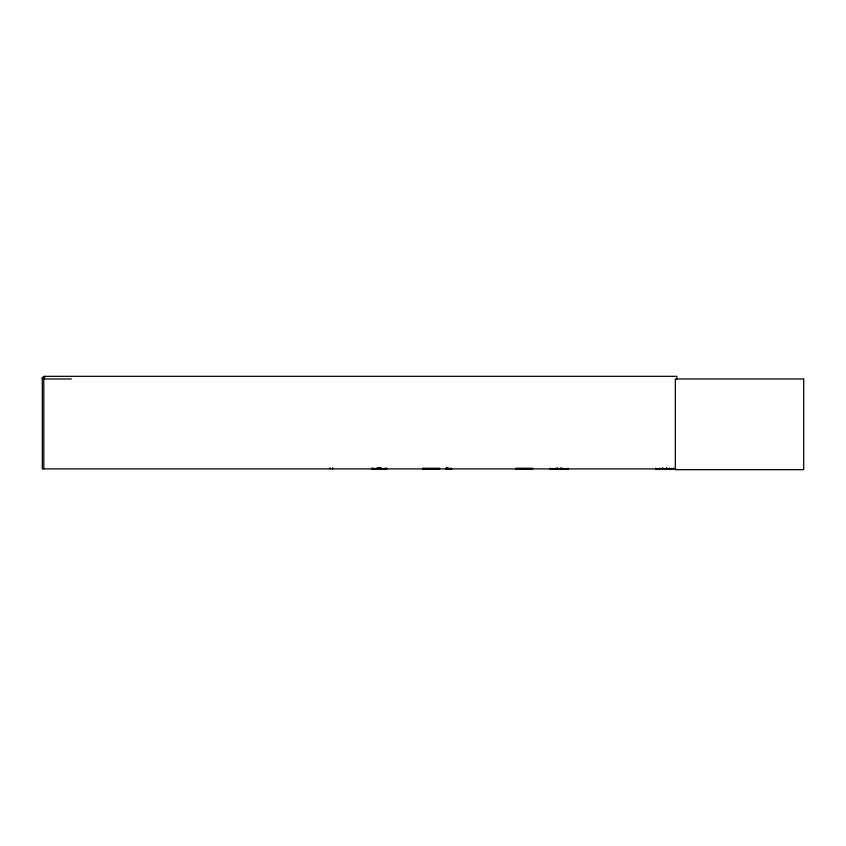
<?xml version="1.0" encoding="UTF-8"?>
<svg xmlns="http://www.w3.org/2000/svg" width="846" height="846" viewBox="0 0 846 846"><rect width="100%" height="100%" fill="white"/><g stroke="black" fill="none" stroke-linecap="round" stroke-linejoin="round"><path stroke-width="1.27" d="M372.399 468.885L372.409 468.166M385.279 468.885L385.29 468.166M386.009 468.885L386.019 468.166M372.388 468.568L385.988 468.547M550.016 468.917L568.248 468.843M380.573 468.821L380.478 467.975L380.425 468.917M380.214 468.821L380.214 467.975M381.049 468.821L381.144 468.229M380.7 468.821L380.795 468.229L380.89 468.917M44.944 377.274L42.3 377.274L42.3 468.917L675.51 468.917M42.3 378.976L71.318 378.976M422.704 468.324L439.645 468.324M515.69 468.324L532.631 468.324M422.672 468.568L439.677 468.547M515.658 468.547L532.663 468.547M422.683 468.864L439.656 468.864M445.831 468.917L445.831 468.166L445.916 468.726L451.976 468.885M515.669 468.864L532.642 468.864M451.436 468.821L451.341 468.229L451.246 468.917M446.487 468.821L446.477 467.975M373.202 468.821L373.192 468.166M676.832 378.976L676.832 376.322L43.791 376.322L43.791 468.917M673.532 468.166L673.532 468.917L655.766 468.885L655.766 468.166M669.376 468.166L669.376 468.917M666.965 467.975L666.965 468.917M666.489 467.975L666.489 468.917M662.809 467.975L662.809 468.917M662.333 467.975L662.333 468.917M659.922 468.166L659.922 468.917M562.928 468.166L562.928 468.917M561.31 467.975L561.31 468.917M560.877 467.975L560.877 468.917M557.387 467.975L557.387 468.917M556.954 467.975L556.954 468.917M555.336 468.166L555.336 468.917M550.291 468.166L550.291 468.917M450.157 468.166L450.157 468.917M448.052 467.975L448.052 468.917M447.925 467.975L447.925 468.917M447.64 468.166L447.64 468.917M446.635 467.975L446.635 468.917M386.802 468.166L386.812 468.917L371.68 468.885L371.69 468.166M381.229 468.166L381.229 468.917M379.738 467.975L379.738 468.917M379.442 467.975L379.41 468.917M378.966 467.975L378.945 468.917M378.712 467.975L378.849 468.917M378.247 467.975L378.257 468.917M378.077 467.785L378.077 468.917M377.284 468.166L377.284 468.917M376.904 468.166L376.904 468.917M332.721 467.785L332.721 468.917M330.077 467.785L330.077 468.917M803.7 378.976L675.341 378.976L675.341 469.678L803.7 469.678L803.7 378.976M568.047 468.821L568.004 468.229L567.973 468.917"/></g></svg>
